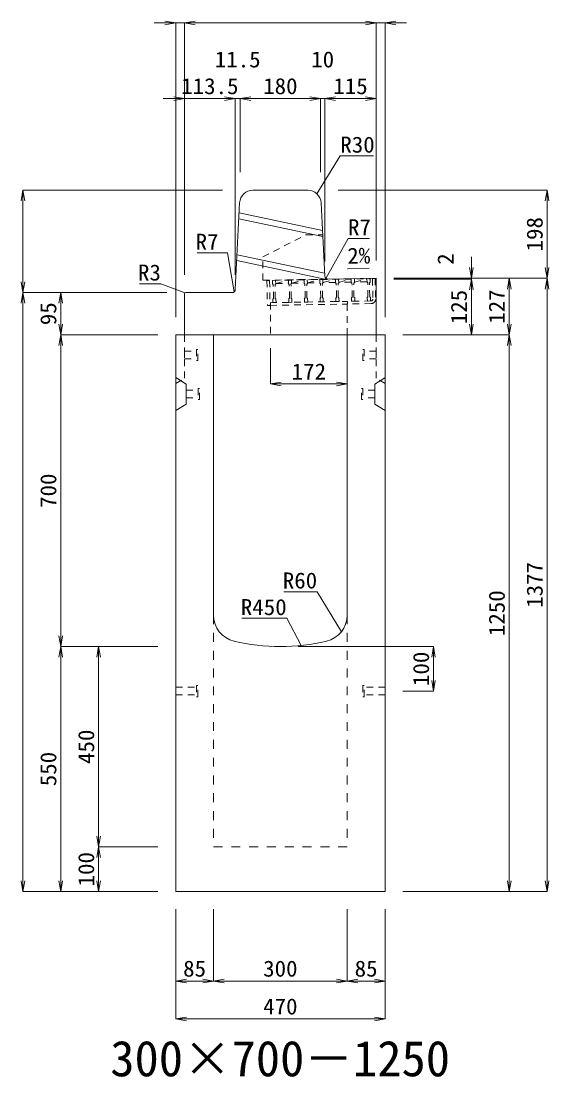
# Model space of a CAD drawing. Units: millimetres at full size. Extents: x -22536 to 51867, y -19720 to 38340.
# Drawn here: x 19818 to 21003, y 31254 to 33625 of the extents above; entities that cross this region are included whole.
import ezdxf
from ezdxf.enums import TextEntityAlignment as Align

# ---------------------------------------------------------------- set-up
doc = ezdxf.new("R2010")
doc.units = ezdxf.units.MM
doc.header["$LTSCALE"] = 20
for name, pattern in [('USER1', [2, 1, -1]), ('USER2', [1.35, 0.75, -0.6]), ('USER3', [1.35, 0.75, -0.6])]:
    doc.linetypes.add(name, pattern=pattern)
for name, color, linetype, lineweight in [('インサート', 3, 'USER2', 9), ('グレーチング', 7, 'USER2', 5), ('寸法線', 7, 'Continuous', 13), ('引出線', 4, 'Continuous', 13), ('本体', 2, 'Continuous', 13)]:
    doc.layers.add(name, color=color, linetype=linetype, lineweight=lineweight)
doc.layers.add('文字', color=7, linetype='Continuous')
doc.styles.add('ＭＳ 明朝', font='')
doc.styles.get('ＭＳ 明朝').set_extended_font_data('MS Mincho')

# ---------------------------------------------------------------- blocks, each defined once
blk = doc.blocks.new('open_arrow')
at = {"color": 0, "linetype": 'Continuous', "lineweight": -2}
blk.add_lwpolyline([(7.5, 1.25), (0, 0), (7.5, -1.25)], dxfattribs=at)

msp = doc.modelspace()

# ---------------------------------------------------------------- linework, layer by layer
at = {"layer": 'インサート'}
for p, q in [((20215, 32887.5), (20212, 32887.5)), ((20212, 32887.5), (20212, 32862.5)), ((20215, 32862.5), (20215, 32887.5)), ((20585, 32887.5), (20588, 32887.5)), ((20585, 32862.5), (20585, 32887.5)), ((20588, 32887.5), (20588, 32862.5)), ((20185, 32883.5), (20212, 32883.5)), ((20185, 32883.5), (20185, 32866.5)), ((20185, 32866.5), (20212, 32866.5)), ((20212, 32862.5), (20215, 32862.5)), ((20588, 32862.5), (20585, 32862.5)), ((20615, 32883.5), (20588, 32883.5)), ((20615, 32866.5), (20588, 32866.5)), ((20615, 32883.5), (20615, 32866.5)), ((20188.2, 32795.5), (20215.2, 32795.5)), ((20188.2, 32795.5), (20188.2, 32778.5)), ((20218.2, 32799.5), (20215.2, 32799.5)), ((20215.2, 32799.5), (20215.2, 32774.5)), ((20218.2, 32774.5), (20218.2, 32799.5)), ((20581.8, 32799.5), (20584.8, 32799.5)), ((20581.8, 32774.5), (20581.8, 32799.5)), ((20584.8, 32799.5), (20584.8, 32774.5)), ((20611.8, 32795.5), (20584.8, 32795.5)), ((20611.8, 32795.5), (20611.8, 32778.5)), ((20188.2, 32778.5), (20215.2, 32778.5)), ((20215.2, 32774.5), (20218.2, 32774.5)), ((20584.8, 32774.5), (20581.8, 32774.5)), ((20611.8, 32778.5), (20584.8, 32778.5)), ((20165, 32128.5), (20212, 32128.5)), ((20165, 32128.5), (20165, 32111.5)), ((20215, 32132.5), (20212, 32132.5)), ((20212, 32132.5), (20212, 32107.5)), ((20215, 32107.5), (20215, 32132.5)), ((20588, 32132.5), (20585, 32132.5)), ((20585, 32132.5), (20585, 32107.5)), ((20588, 32107.5), (20588, 32132.5)), ((20635, 32128.5), (20588, 32128.5)), ((20635, 32111.5), (20635, 32128.5)), ((20165, 32111.5), (20212, 32111.5)), ((20212, 32107.5), (20215, 32107.5)), ((20585, 32107.5), (20588, 32107.5)), ((20635, 32111.5), (20588, 32111.5))]:
    msp.add_line(p, q, dxfattribs=at)
at = {"layer": 'グレーチング'}
for p, q in [((20375.93, 33042.22), (20369.93, 33042.11)), ((20369.93, 33042.11), (20370.9, 32986.12)), ((20375.93, 33042.22), (20376.9, 32986.23)), ((20382.43, 33042.33), (20601.39, 33046.13)), ((20382.43, 33042.33), (20382.56, 33034.33)), ((20384.09, 33032.86), (20382.56, 33034.33)), ((20384.63, 33001.86), (20384.09, 33032.86)), ((20388.09, 33032.93), (20389.56, 33034.45)), ((20388.63, 33001.93), (20388.09, 33032.93)), ((20389.43, 33042.45), (20389.56, 33034.45)), ((20389.55, 33035.45), (20418.22, 33042.95)), ((20389.55, 33035.45), (20418.34, 33035.95)), ((20418.22, 33042.95), (20418.36, 33034.95)), ((20419.89, 33033.48), (20418.36, 33034.95)), ((20420.42, 33002.48), (20419.89, 33033.48)), ((20423.88, 33033.55), (20425.36, 33035.07)), ((20424.42, 33002.55), (20423.88, 33033.55)), ((20425.22, 33043.07), (20425.36, 33035.07)), ((20425.34, 33036.07), (20453.52, 33043.56)), ((20425.34, 33036.07), (20453.64, 33036.57)), ((20453.52, 33043.56), (20453.65, 33035.57)), ((20455.18, 33034.09), (20453.65, 33035.57)), ((20455.72, 33003.1), (20455.18, 33034.09)), ((20459.18, 33034.16), (20460.65, 33035.69)), ((20459.72, 33003.17), (20459.18, 33034.16)), ((20460.51, 33043.69), (20460.65, 33035.69)), ((20460.64, 33036.69), (20488.81, 33044.18)), ((20460.64, 33036.69), (20488.93, 33037.18)), ((20488.51, 33044.17), (20488.65, 33036.17)), ((20490.18, 33034.7), (20488.65, 33036.17)), ((20490.71, 33003.7), (20490.18, 33034.7)), ((20494.17, 33034.77), (20495.65, 33036.3)), ((20494.71, 33003.77), (20494.17, 33034.77)), ((20495.51, 33044.29), (20495.65, 33036.3)), ((20495.63, 33037.3), (20523.8, 33044.79)), ((20523.93, 33037.79), (20495.63, 33037.3)), ((20523.8, 33044.79), (20523.94, 33036.79)), ((20525.47, 33035.31), (20523.94, 33036.79)), ((20526.01, 33004.32), (20525.47, 33035.31)), ((20529.47, 33035.38), (20530.94, 33036.91)), ((20530.01, 33004.39), (20529.47, 33035.38)), ((20530.8, 33044.91), (20530.94, 33036.91)), ((20530.93, 33037.91), (20559.1, 33045.4)), ((20559.22, 33038.4), (20530.93, 33037.91)), ((20559.1, 33045.4), (20559.24, 33037.4)), ((20560.76, 33035.93), (20559.24, 33037.4)), ((20561.3, 33004.93), (20560.76, 33035.93)), ((20564.76, 33036), (20566.24, 33037.52)), ((20565.3, 33005), (20564.76, 33036)), ((20566.1, 33045.52), (20566.24, 33037.52)), ((20566.22, 33038.52), (20594.39, 33046.01)), ((20594.52, 33039.01), (20566.22, 33038.52)), ((20594.39, 33046.01), (20594.53, 33038.01)), ((20596.06, 33036.54), (20594.53, 33038.01)), ((20596.6, 33005.54), (20596.06, 33036.54)), ((20600.06, 33036.61), (20601.53, 33038.14)), ((20600.6, 33005.61), (20600.06, 33036.61)), ((20601.39, 33046.13), (20601.53, 33038.14)), ((20606.89, 33046.23), (20612.89, 33046.33)), ((20606.89, 33046.23), (20607.69, 33000.24)), ((20612.89, 33046.33), (20613.69, 33000.34)), ((20612.89, 33046.33), (20613.69, 33000.34)), ((20455.72, 33003.1), (20454.25, 33001.57)), ((20459.72, 33003.17), (20461.24, 33001.69)), ((20490.71, 33003.7), (20489.24, 33002.18)), ((20494.71, 33003.77), (20496.24, 33002.3)), ((20526.01, 33004.32), (20524.53, 33002.79)), ((20524.53, 33002.79), (20524.67, 32994.79)), ((20530.01, 33004.39), (20531.53, 33002.91)), ((20531.53, 33002.91), (20531.67, 32994.91)), ((20561.3, 33004.93), (20559.83, 33003.41)), ((20559.83, 33003.41), (20559.97, 32995.41)), ((20565.3, 33005), (20566.83, 33003.53)), ((20566.83, 33003.53), (20566.97, 32995.53)), ((20596.6, 33005.54), (20595.12, 33004.02)), ((20595.12, 33004.02), (20595.26, 32996.02)), ((20600.6, 33005.61), (20602.12, 33004.14)), ((20602.12, 33004.14), (20602.26, 32996.14)), ((20376.9, 32986.23), (20370.9, 32986.12)), ((20376.8, 32992.22), (20550.77, 32995.25)), ((20376.9, 32986.22), (20550.87, 32989.25)), ((20384.63, 33001.86), (20383.16, 33000.34)), ((20383.16, 33000.34), (20383.29, 32992.34)), ((20383.29, 32992.34), (20390.29, 32992.46)), ((20388.63, 33001.93), (20390.15, 33000.46)), ((20390.15, 33000.46), (20390.29, 32992.46)), ((20420.42, 33002.48), (20418.95, 33000.96)), ((20418.95, 33000.96), (20419.09, 32992.96)), ((20419.09, 32992.96), (20426.09, 32993.08)), ((20424.42, 33002.55), (20425.95, 33001.08)), ((20425.95, 33001.08), (20426.09, 32993.08)), ((20454.25, 33001.57), (20454.38, 32993.57)), ((20454.38, 32993.57), (20461.38, 32993.69)), ((20461.24, 33001.69), (20461.38, 32993.69)), ((20489.24, 33002.18), (20489.38, 32994.18)), ((20496.38, 32994.3), (20489.38, 32994.18)), ((20496.24, 33002.3), (20496.38, 32994.3)), ((20531.67, 32994.91), (20524.67, 32994.79)), ((20603.76, 32996.17), (20550.77, 32995.25)), ((20550.77, 32995.25), (20550.87, 32989.25)), ((20603.87, 32990.17), (20550.87, 32989.25)), ((20566.97, 32995.53), (20559.97, 32995.41)), ((20602.26, 32996.14), (20595.26, 32996.02))]:
    msp.add_line(p, q, dxfattribs=at)
for radius, start, end in [(4, 270.99562, 0.99536), (10, 270.99553, 0.99532)]:
    msp.add_arc((20603.69, 33000.17), radius, start, end, dxfattribs=at)
at = {"layer": '寸法線'}
for p, q in [((20233, 33620.58), (20117, 33620.58)), ((20165, 32960), (20165, 33620.58)), ((20185, 33620.58), (20615, 33620.58)), ((20185, 33137), (20185, 33620.58)), ((20185, 33055), (20185, 33620.58)), ((20567, 33620.58), (20683, 33620.58)), ((20615, 33087), (20615, 33620.58)), ((20615, 33087), (20615, 33620.58)), ((20635, 32960), (20635, 33620.58)), ((20137, 33450.58), (20298.5, 33450.58)), ((20185, 33055), (20185, 33450.58)), ((20250.5, 33450.58), (20358, 33450.58)), ((20298.5, 33055), (20298.5, 33450.58)), ((20298.5, 33055), (20298.5, 33450.58)), ((20310, 33285), (20310, 33450.58)), ((20310, 33450.58), (20490, 33450.58)), ((20310, 33285), (20310, 33450.58)), ((20442, 33450.58), (20548, 33450.58)), ((20490, 33285), (20490, 33450.58)), ((20490, 33285), (20490, 33450.58)), ((20500, 33085), (20500, 33450.58)), ((20500, 33450.58), (20615, 33450.58)), ((20500, 33085), (20500, 33450.58)), ((20615, 33087), (20615, 33450.58)), ((19822.06, 33245), (19822.06, 33015)), ((20270, 33245), (19822.06, 33245)), ((20530, 33245), (20998.78, 33245)), ((20998.78, 33245), (20998.78, 33047)), ((20828.78, 33095), (20828.78, 32997)), ((20655, 33047), (20828.78, 33047)), ((20655, 33047), (20913.78, 33047)), ((20655, 33047), (20998.78, 33047)), ((20655, 33047), (20998.78, 33047)), ((20655, 33045), (20828.78, 33045)), ((20655, 33045), (20828.78, 33045)), ((20828.78, 33045), (20828.78, 32920)), ((20913.78, 33047), (20913.78, 32920)), ((20998.78, 33047), (20998.78, 31670)), ((19822.06, 31670), (19822.06, 33015)), ((20145, 33015), (19822.06, 33015)), ((20145, 33015), (19822.06, 33015)), ((19907.06, 33015), (19907.06, 32920)), ((20145, 33015), (19907.06, 33015)), ((20125, 32920), (19907.06, 32920)), ((19907.06, 32920), (19907.06, 32220)), ((20125, 32920), (19907.06, 32920)), ((20675, 32920), (20828.78, 32920)), ((20675, 32920), (20913.78, 32920)), ((20675, 32920), (20913.78, 32920)), ((20913.78, 32920), (20913.78, 31670)), ((20378, 32890), (20378, 32809.77)), ((20378, 32809.77), (20550, 32809.77)), ((20125, 32220), (19907.06, 32220)), ((19907.06, 31670), (19907.06, 32220)), ((20125, 32220), (19907.06, 32220)), ((19992.06, 32220), (19992.06, 31770)), ((20125, 32220), (19992.06, 32220)), ((20440, 32220), (20743.78, 32220)), ((20743.78, 32220), (20743.78, 32120)), ((20675, 32120), (20743.78, 32120)), ((20125, 31770), (19992.06, 31770)), ((19992.06, 31770), (19992.06, 31670)), ((20125, 31770), (19992.06, 31770)), ((20125, 31670), (19822.06, 31670)), ((20125, 31670), (19907.06, 31670)), ((20125, 31670), (19992.06, 31670)), ((20675, 31670), (20913.78, 31670)), ((20675, 31670), (20998.78, 31670)), ((20165, 31630), (20165, 31468.84)), ((20165, 31630), (20165, 31383.84)), ((20250, 31630), (20250, 31468.84)), ((20250, 31630), (20250, 31468.84)), ((20550, 31630), (20550, 31468.84)), ((20550, 31630), (20550, 31468.84)), ((20635, 31630), (20635, 31468.84)), ((20635, 31630), (20635, 31383.84)), ((20165, 31468.84), (20250, 31468.84)), ((20250, 31468.84), (20550, 31468.84)), ((20550, 31468.84), (20635, 31468.84)), ((20165, 31383.84), (20635, 31383.84))]:
    msp.add_line(p, q, dxfattribs=at)
at = {"layer": '引出線'}
for points in [[(20482.14, 33236.74), (20534.6, 33322.07), (20609.27, 33322.07)], [(20501.83, 33046.93), (20551.86, 33136.53), (20599.79, 33136.53)], [(20296.67, 33016.93), (20281.31, 33103.9), (20213.38, 33103.9)], [(20550.86, 33068.59), (20599.57, 33069.56), (20550.83, 33068.59)], [(20185.88, 33014.12), (20131.81, 33034.81), (20084.09, 33034.81)], [(20537.07, 32253.32), (20482.66, 32343.21), (20407.98, 32343.21)], [(20446.44, 32222.4), (20414.22, 32283.55), (20313.21, 32283.55)]]:
    msp.add_lwpolyline(points, dxfattribs=at)
at = {"layer": '本体', "lineweight": 20}
for p, q in [((20338.54, 33245), (20461.46, 33245)), ((20298.83, 33021.65), (20308.57, 33216.5)), ((20499.66, 33051.77), (20491.42, 33216.5)), ((20506.77, 33045.12), (20615, 33046.99)), ((20615, 32920), (20615, 33046.99)), ((20185, 33012), (20185, 32920)), ((20291.84, 33015), (20188, 33015)), ((20615, 32920), (20185, 32920))]:
    msp.add_line(p, q, dxfattribs=at)
at = {"layer": '本体', "lineweight": 9}
for p, q in [((20494.52, 33154.65), (20307.45, 33194.05)), ((20495.19, 33141.22), (20306.8, 33180.9)), ((20499.32, 33058.59), (20302.75, 33100)), ((20499.99, 33045.17), (20302.09, 33086.85)), ((20165, 32824), (20188.2, 32809.5)), ((20634.58, 32823.74), (20611.8, 32809.5)), ((20188.2, 32809.5), (20188.2, 32764.5)), ((20611.8, 32809.5), (20611.8, 32764.5)), ((20188.2, 32764.5), (20165, 32750)), ((20611.8, 32764.5), (20635, 32750))]:
    msp.add_line(p, q, dxfattribs=at)
at = {"layer": '本体', "linetype": 'USER3', "lineweight": 9}
for p, q in [((20360.81, 33095), (20457.7, 33145)), ((20457.7, 33145), (20495, 33145)), ((20360.81, 33042.58), (20360.81, 33095)), ((20360.81, 33042.58), (20506.77, 33045.11)), ((20378, 32992.24), (20378, 32920)), ((20550, 32920), (20550, 32995.23))]:
    msp.add_line(p, q, dxfattribs=at)
at = {"layer": '本体'}
for p, q in [((20165, 32920), (20165, 31670)), ((20165, 32920), (20250, 32920)), ((20250, 32920), (20250, 32290.53)), ((20550, 32920), (20635, 32920)), ((20550, 32920), (20550, 32290.53)), ((20635, 32920), (20635, 31670)), ((20165, 31670), (20635, 31670))]:
    msp.add_line(p, q, dxfattribs=at)
at = {"layer": '本体', "linetype": 'USER2', "lineweight": 9}
for p, q in [((20185, 32823), (20185, 32920)), ((20615, 32823), (20615, 32920)), ((20165, 32810.5), (20185, 32823)), ((20635, 32810.5), (20615, 32823))]:
    msp.add_line(p, q, dxfattribs=at)
at = {"layer": '本体', "linetype": 'USER1', "lineweight": 15}
for p, q in [((20250, 32290.53), (20250, 31770)), ((20550, 32290.53), (20550, 31770)), ((20250, 31770), (20550, 31770))]:
    msp.add_line(p, q, dxfattribs=at)
at = {"layer": '本体', "lineweight": 20}
for centre, radius, start, end in [((20338.54, 33215), 30, 90, 177.13784), ((20461.46, 33215), 30, 2.86268, 90), ((20506.65, 33052.12), 7, 182.86268, 270.99344), ((20188, 33012), 3, 90, 180), ((20291.84, 33022), 7, 270, 357.13784)]:
    msp.add_arc(centre, radius, start, end, dxfattribs=at)
at = {"layer": '本体'}
for centre, radius, start, end in [((20310, 32290.53), 60, 180, 256.65764), ((20490, 32290.53), 60, 283.34236, 0), ((20400, 32670), 450, 256.65764, 283.34236)]:
    msp.add_arc(centre, radius, start, end, dxfattribs=at)

# ---------------------------------------------------------------- block references
at = {"layer": '寸法線', "xscale": 3.2, "yscale": 3.2}
for p, rotation in [((20165, 33620.58), 180), ((20615, 33620.58), 180), ((20615, 33620.58), 180), ((20185, 33450.58), 180), ((20298.5, 33450.58), 180), ((20298.5, 33450.58), 180), ((20490, 33450.58), 180), ((20490, 33450.58), 180), ((20615, 33450.58), 180), ((19822.06, 33245), 270), ((20998.78, 33245), 270), ((20828.78, 33047), 90), ((20998.78, 33047), 90), ((19822.06, 33015), 90), ((20828.78, 33045), 270), ((20828.78, 33045), 270), ((20913.78, 33047), 270), ((20998.78, 33047), 270), ((19822.06, 33015), 270), ((19907.06, 33015), 270), ((19907.06, 32920), 90), ((20828.78, 32920), 90), ((20913.78, 32920), 90), ((19907.06, 32920), 270), ((20913.78, 32920), 270), ((20550, 32809.77), 180), ((19907.06, 32220), 90), ((19907.06, 32220), 270), ((19992.06, 32220), 270), ((20743.78, 32220), 270), ((20743.78, 32120), 90), ((19992.06, 31770), 90), ((19992.06, 31770), 270), ((19822.06, 31670), 90), ((19907.06, 31670), 90), ((19992.06, 31670), 90), ((20913.78, 31670), 90), ((20998.78, 31670), 90), ((20250, 31468.84), 180), ((20550, 31468.84), 180), ((20635, 31468.84), 180), ((20635, 31383.84), 180)]:
    msp.add_blockref('open_arrow', p, dxfattribs=dict(at, rotation=rotation))
for p in [(20185, 33620.58), (20185, 33620.58), (20635, 33620.58), (20310, 33450.58), (20310, 33450.58), (20500, 33450.58), (20500, 33450.58), (20378, 32809.77), (20165, 31468.84), (20250, 31468.84), (20550, 31468.84), (20165, 31383.84)]:
    msp.add_blockref('open_arrow', p, dxfattribs=at)
at = {"layer": '引出線', "xscale": 0.0533, "yscale": 0.0533}
for p, rotation in [((20482.14, 33236.74), 58.4), ((20550.86, 33068.59), 1.1), ((20501.83, 33046.93), 60.8), ((20185.88, 33014.12), 159.1), ((20296.67, 33016.93), 100), ((20537.07, 32253.32), 121.2), ((20446.44, 32222.4), 117.8)]:
    msp.add_blockref('open_arrow', p, dxfattribs=dict(at, rotation=rotation))

# ---------------------------------------------------------------- texts
at = {"layer": '寸法線', "style": 'ＭＳ 明朝', "width": 1.05}
for s, p in [('11.5', (20304.25, 33538.58)), ('10', (20495, 33538.58)), ('113.5', (20241.75, 33478.58)), ('180', (20400, 33478.58)), ('115', (20557.5, 33478.58)), ('172', (20464, 32837.77)), ('85', (20207.5, 31496.84)), ('300', (20400, 31496.84)), ('85', (20592.5, 31496.84)), ('470', (20400, 31411.84))]:
    msp.add_text(s, height=36.03, dxfattribs=at).set_placement(p, align=Align.MIDDLE_CENTER)
for s, p in [('198', (20970.78, 33146)), ('2', (20770.78, 33090.34)), ('125', (20800.78, 32982.5)), ('127', (20885.78, 32983.5)), ('95', (19879.06, 32967.5)), ('700', (19879.06, 32570)), ('1377', (20970.78, 32358.5)), ('1250', (20885.78, 32295)), ('100', (20715.78, 32170)), ('450', (19964.06, 31995)), ('550', (19879.06, 31945)), ('100', (19964.06, 31720))]:
    msp.add_text(s, height=36.03, rotation=90, dxfattribs=at).set_placement(p, align=Align.MIDDLE_CENTER)
at = {"layer": '引出線', "style": 'ＭＳ 明朝', "width": 1.05}
for s, p in [('R30', (20534.6, 33365.27)), ('R7', (20551.86, 33179.73))]:
    msp.add_text(s, height=36.03, dxfattribs=at).set_placement(p, align=Align.TOP_LEFT)
for s, p in [('R7', (20261.31, 33147.1)), ('R3', (20131.81, 33078.01)), ('R60', (20482.66, 32386.41)), ('R450', (20414.22, 32326.75))]:
    msp.add_text(s, height=36.03, dxfattribs=at).set_placement(p, align=Align.TOP_RIGHT)
msp.add_text('2%', height=36.03, rotation=1.146, dxfattribs=at).set_placement((20549.89, 33115.48), align=Align.TOP_LEFT)
at = {"layer": '文字', "style": 'ＭＳ 明朝'}
msp.add_text('300×700－1250', height=80.06, dxfattribs=at).set_placement((20399.52, 31295.03), align=Align.MIDDLE_CENTER)

doc.saveas('drawing.dxf')
